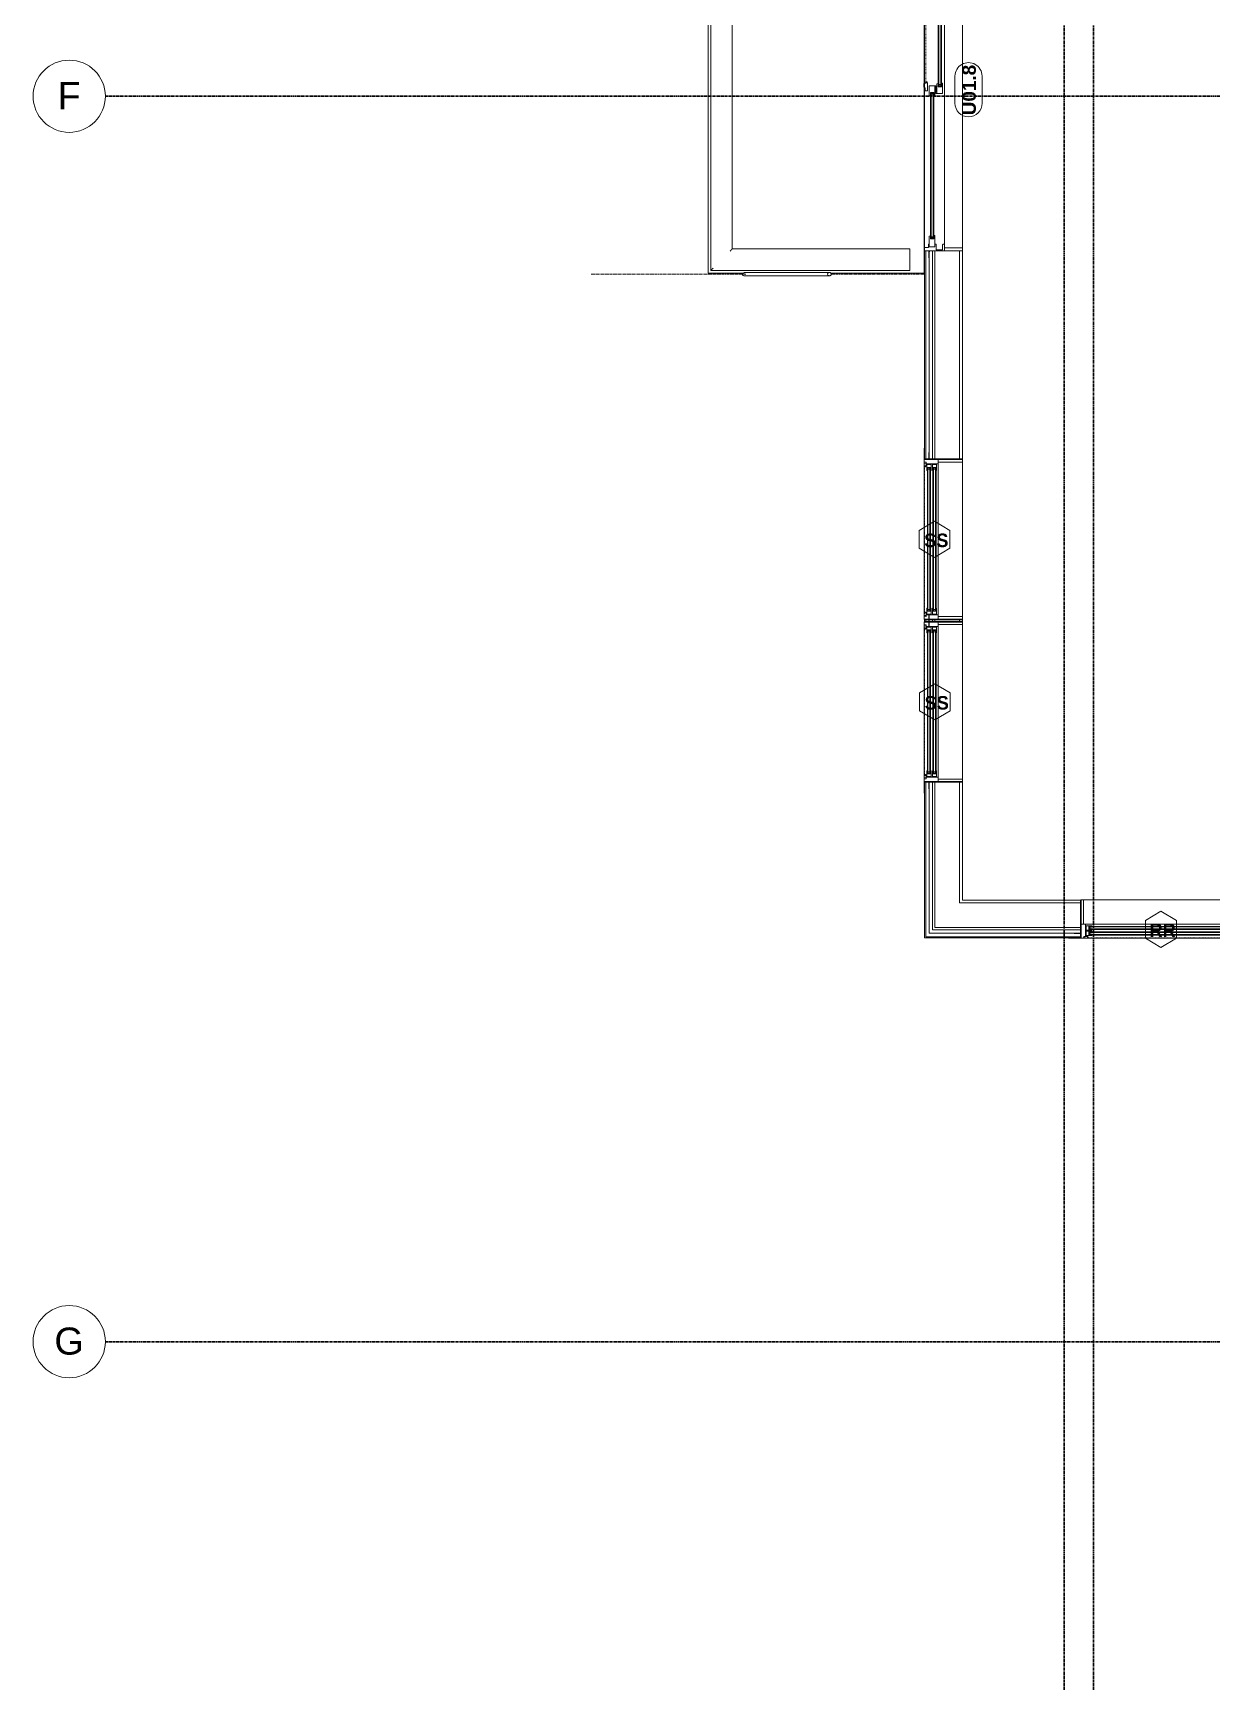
# Model space of a CAD drawing. Header units: inches. Extents: x -4058 to -1781, y 9814 to 12264.
# Drawn here: x -4057.8 to -3796.6, y 9814 to 10181.2 of the extents above; entities that cross this region are included whole.
import ezdxf

# ---------------------------------------------------------------- set-up
doc = ezdxf.new("R2010")
doc.units = ezdxf.units.IN
doc.header["$MEASUREMENT"] = 0
for name, pattern in [('Center 1_4_', [0.53125, 0.25, -0.09375, 0.09375, -0.09375]), ('Dash', [0.25, 0.125, -0.125]), ('Grid Line 1_2_', [0.875, 0.5, -0.125, 0.125, -0.125])]:
    doc.linetypes.add(name, pattern=pattern)
for name, color, linetype, lineweight in [('0-1', 7, 'Continuous', 5), ('0-2', 7, 'Continuous', 9), ('0-4', 165, 'Continuous', 5), ('A-DETL-CNTR-1', 7, 'Center 1_4_', 9), ('A-DETL-GENF-1', 7, 'Continuous', 9), ('A-DETL-GENF-2', 92, 'Continuous', 18), ('A-DETL-GENF-HDLN-1', 7, 'Dash', 9), ('A-DETL-GENF-HDLN-2', 1, 'Continuous', 18), ('A-DOOR', 31, 'Continuous', 18), ('A-DOOR-1', 7, 'Continuous', 9), ('A-DOOR-FRAM-1', 7, 'Continuous', 9), ('A-DOOR-IDEN', 31, 'Continuous', 9), ('A-FLOR-1', 7, 'Continuous', 9), ('A-FLOR-2', 192, 'Continuous', 9), ('A-FLOR-HRAL-1', 7, 'Continuous', 9), ('A-GLAZ', 151, 'Continuous', 18), ('A-GLAZ-1', 10, 'Continuous', 30), ('A-GLAZ-2', 7, 'Continuous', 9), ('A-GLAZ-IDEN', 152, 'Continuous', 9), ('A-WALL-1', 7, 'Continuous', 9), ('A-WALL-2', 250, 'Continuous', 18), ('S-BEAM-1', 7, 'Continuous', 9), ('S-GRID-1', 1, 'Grid Line 1_2_', 30), ('S-GRID-IDEN', 1, 'Continuous', 9), ('S-GRID-IDEN-1', 147, 'Continuous', 9)]:
    doc.layers.add(name, color=color, linetype=linetype, lineweight=lineweight)
doc.styles.add('Arial', font='arial.ttf', dxfattribs={"height": 6})
doc.styles.add('Arial_B', font='arialbd.ttf', dxfattribs={"height": 3})
doc.styles.add('Century Gothic_B', font='GOTHICB.TTF', dxfattribs={"height": 3})

# ---------------------------------------------------------------- blocks, each defined once
blk = doc.blocks.new('Door-Sliding-Marvin-2_Panel_Patio_Door-Essential - LR-MARVIN ESSENTIAL SLIDING - 6_-0_X6_-10_ - 2ND FLOOR 2-3440785-UNIT PLANS - 2ND FLOOR')
at = {"layer": 'A-DETL-GENF-1'}
for p, q in [((-32.87, 2.72), (-32.87, 2.27)), ((-32.61, 2.72), (-32.61, 2.27))]:
    blk.add_line(p, q, dxfattribs=at)
at = {"layer": 'A-DETL-GENF-2'}
for p, q in [((-35, 4.28), (-35.75, 4.28)), ((-35.75, 4.28), (-35.75, -0.19)), ((-35, 3.31), (-35, 4.28)), ((-37.25, 3.19), (-37.25, 3.23)), ((-35.75, 3.23), (-37.25, 3.23)), ((-35.91, 3.19), (-37.25, 3.19)), ((-35.91, 3.19), (-35.91, 3.08)), ((-35.75, 3.08), (-35.91, 3.08)), ((-35.5, 1.62), (-35.5, 0.25)), ((-35.5, 1.62), (-34.25, 1.62)), ((-35.5, 0.25), (-34.39, 0.25)), ((-34.25, 3.31), (-35, 3.31)), ((-34.81, 3.19), (-32.46, 3.19)), ((-34.81, 1.94), (-34.81, 3.19)), ((-32.41, 1.94), (-34.81, 1.94)), ((-34.39, 0.25), (-34.25, 0.1)), ((-34.25, 3.19), (-34.25, 3.31)), ((-34.25, 1.62), (-34.25, 1.94)), ((-34.25, -0.19), (-34.25, 0.1)), ((-32.38, 2.87), (-33.09, 2.87)), ((-33.09, 2.87), (-33.09, 2.12)), ((-33.09, 2.12), (-32.34, 2.12)), ((-32.98, 2.72), (-32.98, 2.87)), ((-32.98, 2.27), (-32.98, 2.12)), ((-32.46, 3.19), (-32.38, 2.87)), ((-32.34, 2), (-32.41, 1.94)), ((-32.34, 2.12), (-32.34, 2)), ((-35.75, -0.19), (-34.25, -0.19)), ((-35.06, -0.22), (-35.75, -0.22)), ((-35.75, -0.22), (-35.75, -4.19)), ((-35.06, -4.19), (-35.06, -0.22)), ((35.06, -0.22), (35.06, -4.19)), ((35.75, -0.22), (35.06, -0.22)), ((35.75, -4.19), (35.75, -0.22)), ((-35.75, -4.19), (-35.06, -4.19)), ((35.06, -4.19), (35.75, -4.19))]:
    blk.add_line(p, q, dxfattribs=at)
at = {"layer": 'A-DETL-GENF-HDLN-1'}
blk.add_line((1.75, 3.94), (33.01, 3.94), dxfattribs=at)
at = {"layer": 'A-DETL-GENF-HDLN-2'}
for p, q in [((-0.24, 4.05), (-0.24, 3.53)), ((0.34, 4.05), (-0.24, 4.05)), ((0.6, 4.36), (0.34, 4.05)), ((1.35, 4.36), (0.6, 4.36)), ((1.35, 4.05), (1.35, 4.36)), ((1.35, 4.05), (1.51, 4.05)), ((1.51, 3.69), (1.51, 4.05)), ((1.71, 3.69), (1.51, 3.69)), ((1.64, 3.83), (1.64, 3.94)), ((1.75, 3.94), (1.64, 3.94)), ((1.64, 3.83), (1.71, 3.83)), ((1.71, 3.83), (1.71, 3.69)), ((1.75, 3.65), (1.75, 3.94)), ((33.01, 3.94), (33.12, 3.94)), ((33.01, 3.65), (33.01, 3.94)), ((33.12, 3.83), (33.05, 3.83)), ((33.05, 3.83), (33.05, 3.69)), ((33.05, 3.69), (33.25, 3.69)), ((33.12, 3.83), (33.12, 3.94)), ((33.25, 3.69), (33.25, 4.05)), ((33.41, 4.05), (33.25, 4.05)), ((33.41, 4.05), (33.41, 4.36)), ((33.41, 4.36), (34.16, 4.36)), ((34.16, 4.36), (34.42, 4.05)), ((34.42, 4.05), (35, 4.05)), ((35, 4.28), (35.75, 4.28)), ((35, 3.31), (35, 4.28)), ((35.75, 4.28), (35.75, -0.19)), ((-32.87, 2.72), (-32.87, 2.27)), ((-32.61, 2.72), (-32.61, 2.27)), ((-0.66, 2.12), (-1.41, 2.12)), ((-1.41, 2.12), (-1.41, 2)), ((-1.41, 2), (-1.34, 1.94)), ((-1.29, 3.19), (-1.38, 2.87)), ((-1.38, 2.87), (-0.66, 2.87)), ((-1.34, 1.94), (0.87, 1.94)), ((0.87, 3.19), (-1.29, 3.19)), ((-1.14, 2.72), (-1.14, 2.27)), ((-0.88, 2.72), (-0.88, 2.27)), ((0.24, 1.82), (-0.88, 1.72)), ((-0.88, 0.25), (-0.88, 1.72)), ((-0.88, 1.5), (1.29, 1.5)), ((1.34, 0.25), (-0.88, 0.25)), ((-0.77, 2.72), (-0.77, 2.87)), ((-0.77, 2.27), (-0.77, 2.12)), ((-0.66, 2.87), (-0.66, 2.12)), ((-0.43, 1.68), (0.43, 1.76)), ((-0.43, 1.58), (-0.43, 1.68)), ((-0.24, 1.58), (-0.43, 1.58)), ((-0.24, 3.53), (1.51, 3.53)), ((-0.24, 1.62), (0.87, 1.72)), ((-0.24, 1.62), (-0.24, 1.7)), ((-0.24, 1.51), (-0.24, 1.58)), ((0.24, 1.93), (0.24, 1.86)), ((0.24, 1.86), (0.43, 1.86)), ((0.24, 1.82), (0.24, 1.74)), ((0.43, 1.86), (0.43, 1.76)), ((0.66, 1.19), (0.66, 0.44)), ((1.37, 1.19), (0.66, 1.19)), ((0.66, 0.44), (1.41, 0.44)), ((0.77, 1.04), (0.77, 1.19)), ((0.77, 0.58), (0.77, 0.44)), ((0.87, 1.72), (0.87, 3.19)), ((0.88, 1.04), (0.88, 0.58)), ((1.14, 1.04), (1.14, 0.58)), ((1.29, 1.5), (1.37, 1.19)), ((1.41, 0.31), (1.34, 0.25)), ((1.41, 0.44), (1.41, 0.31)), ((1.51, 3.65), (1.75, 3.65)), ((1.51, 3.53), (1.51, 3.65)), ((33.16, 0.44), (32.41, 0.44)), ((32.41, 0.44), (32.41, 0.31)), ((32.41, 0.31), (32.47, 0.25)), ((32.52, 1.5), (32.44, 1.19)), ((32.44, 1.19), (33.16, 1.19)), ((32.47, 0.25), (34.84, 0.25)), ((34.84, 1.5), (32.52, 1.5)), ((32.68, 1.04), (32.68, 0.58)), ((32.93, 1.04), (32.93, 0.58)), ((33.25, 3.65), (33.01, 3.65)), ((33.04, 1.04), (33.04, 1.19)), ((33.04, 0.58), (33.04, 0.44)), ((33.16, 1.19), (33.16, 0.44)), ((33.25, 3.53), (33.25, 3.65)), ((35, 3.53), (33.25, 3.53)), ((34.25, 3.19), (34.25, 3.31)), ((34.25, 3.31), (35, 3.31)), ((34.81, 3.19), (34.25, 3.19)), ((34.81, 1.94), (34.25, 1.94)), ((34.25, 1.62), (34.25, 1.94)), ((35.5, 1.62), (34.25, 1.62)), ((34.39, 0.25), (34.25, 0.1)), ((34.25, -0.19), (34.25, 0.1)), ((35.5, 0.25), (34.39, 0.25)), ((34.81, 1.94), (34.81, 3.19)), ((34.84, 0.25), (34.84, 1.5)), ((35.5, 1.62), (35.5, 0.25)), ((35.75, 3.23), (37.25, 3.23)), ((35.75, 3.08), (35.9, 3.08)), ((35.9, 3.19), (35.9, 3.08)), ((35.9, 3.19), (37.25, 3.19)), ((37.25, 3.19), (37.25, 3.23)), ((35.75, -0.19), (34.25, -0.19))]:
    blk.add_line(p, q, dxfattribs=at)
at = {"layer": 'A-DOOR'}
for p, q in [((-32.98, 2.87), (-0.77, 2.87)), ((-32.98, 2.72), (-0.77, 2.72)), ((-32.98, 2.27), (-0.77, 2.27)), ((-32.98, 2.12), (-0.77, 2.12)), ((0.77, 1.19), (33.04, 1.19)), ((0.77, 1.04), (33.04, 1.04)), ((0.77, 0.58), (33.04, 0.58)), ((0.77, 0.44), (33.04, 0.44))]:
    blk.add_line(p, q, dxfattribs=at)
at = {"layer": 'A-DOOR-1'}
for p, q in [((-35.75, 4.25), (-40.68, 4.25)), ((-40.68, 4.25), (-40.68, 4.19)), ((-35.75, 4.25), (35.75, 4.25)), ((-35.75, 4.19), (-35.75, 4.25)), ((-35.75, 4.19), (35.75, 4.19)), ((35.75, 4.25), (35.75, 4.19))]:
    blk.add_line(p, q, dxfattribs=at)
at = {"layer": 'A-DOOR-FRAM-1'}
for p, q in [((35.75, 4.28), (-35.75, 4.28)), ((-35.75, 4.28), (-35.75, -0.19)), ((35.75, -0.19), (35.75, 4.28)), ((-35.75, -0.19), (35.75, -0.19))]:
    blk.add_line(p, q, dxfattribs=at)
blk = doc.blocks.new('Window-Double_Hung-Marvin-Essential - 2-WIDE _TEMP ALL LOW_ ESDH3066-3454268-UNIT PLANS - 2ND FLOOR')
at = {"layer": 'A-DETL-GENF-HDLN-1'}
blk.add_line((16.1, 4.22), (-16.5, 4.22), dxfattribs=at)
at = {"layer": 'A-DETL-GENF-HDLN-2'}
for p, q in [((-17.75, 4.28), (-17.16, 4.28)), ((-17.75, 4.28), (-17.75, 1.19)), ((-17.08, 3.87), (-17.16, 4.28)), ((-17.08, 3.87), (-16.19, 3.87)), ((-16.85, 4.25), (-16.85, 3.87)), ((-16.3, 4.25), (-16.85, 4.25)), ((-16.38, 3.77), (-16.72, 3.77)), ((-16.72, 3.77), (-16.72, 1.19)), ((-15.34, 3.69), (-16.56, 3.69)), ((-16.56, 2.75), (-16.56, 3.69)), ((-16.38, 3.87), (-16.38, 3.77)), ((-16.3, 4.01), (-16.3, 4.25)), ((-16.18, 4.01), (-16.3, 4.01)), ((-16.19, 3.97), (-16.1, 3.97)), ((-16.19, 3.87), (-16.19, 3.97)), ((-16.18, 4.22), (-16.1, 4.22)), ((-16.18, 4.22), (-16.18, 4.01)), ((-16.1, 3.97), (-16.1, 4.22)), ((-15.34, 3.69), (-15.28, 3.63)), ((15.34, 3.69), (15.28, 3.63)), ((15.34, 3.69), (16.56, 3.69)), ((16.18, 4.22), (16.1, 4.22)), ((16.1, 3.97), (16.1, 4.22)), ((16.19, 3.97), (16.1, 3.97)), ((16.18, 4.22), (16.18, 4.01)), ((16.18, 4.01), (16.3, 4.01)), ((16.19, 3.87), (16.19, 3.97)), ((17.08, 3.87), (16.19, 3.87)), ((16.3, 4.01), (16.3, 4.25)), ((16.3, 4.25), (16.85, 4.25)), ((16.38, 3.87), (16.38, 3.77)), ((16.38, 3.77), (16.72, 3.77)), ((16.56, 2.75), (16.56, 3.69)), ((16.72, 3.77), (16.72, 1.19)), ((16.85, 4.25), (16.85, 3.87)), ((17.08, 3.87), (17.16, 4.28)), ((17.75, 4.28), (17.16, 4.28)), ((17.75, 4.28), (17.75, 1.19)), ((-19.25, 3.23), (-19.25, 3.19)), ((-17.75, 3.23), (-19.25, 3.23)), ((-19.25, 3.19), (-17.9, 3.19)), ((-17.9, 3.19), (-17.9, 3.08)), ((-17.9, 3.08), (-17.75, 3.08)), ((-16.72, 1.19), (-17.75, 1.19)), ((-17.13, 1.16), (-17.13, -4.19)), ((-16.56, 2.75), (-15.34, 2.75)), ((-15.34, 2.47), (-16.56, 2.47)), ((-16.56, 1.53), (-16.56, 2.47)), ((-16.56, 1.53), (-15.34, 1.53)), ((-15.94, 2.87), (-15.94, 3.59)), ((-15.94, 3.59), (-15.28, 3.59)), ((-15.28, 2.87), (-15.94, 2.87)), ((-15.94, 1.65), (-15.94, 2.37)), ((-15.94, 2.37), (-15.28, 2.37)), ((-15.28, 1.65), (-15.94, 1.65)), ((-15.84, 2.88), (-15.84, 3.57)), ((-15.84, 1.66), (-15.84, 2.35)), ((-15.54, 3.01), (-15.54, 3.45)), ((-15.54, 1.79), (-15.54, 2.23)), ((-15.34, 2.75), (-15.28, 2.81)), ((-15.34, 2.47), (-15.28, 2.41)), ((-15.34, 1.53), (-15.28, 1.59)), ((-15.28, 3.59), (-15.28, 3.63)), ((-15.28, 2.81), (-15.28, 2.87)), ((-15.28, 2.37), (-15.28, 2.41)), ((-15.28, 1.59), (-15.28, 1.65)), ((15.28, 3.59), (15.28, 3.63)), ((15.94, 3.59), (15.28, 3.59)), ((15.28, 2.81), (15.28, 2.87)), ((15.28, 2.87), (15.94, 2.87)), ((15.34, 2.75), (15.28, 2.81)), ((15.34, 2.47), (15.28, 2.41)), ((15.28, 2.37), (15.28, 2.41)), ((15.94, 2.37), (15.28, 2.37)), ((15.28, 1.59), (15.28, 1.65)), ((15.28, 1.65), (15.94, 1.65)), ((15.34, 1.53), (15.28, 1.59)), ((16.56, 2.75), (15.34, 2.75)), ((15.34, 2.47), (16.56, 2.47)), ((16.56, 1.53), (15.34, 1.53)), ((15.54, 3.01), (15.54, 3.45)), ((15.54, 1.79), (15.54, 2.23)), ((15.84, 2.88), (15.84, 3.57)), ((15.84, 1.66), (15.84, 2.35)), ((15.94, 2.87), (15.94, 3.59)), ((15.94, 1.65), (15.94, 2.37)), ((16.56, 1.53), (16.56, 2.47)), ((16.72, 1.19), (17.75, 1.19)), ((17.12, -4.19), (17.12, 1.16)), ((17.75, 3.23), (19.25, 3.23)), ((17.9, 3.08), (17.75, 3.08)), ((17.9, 3.19), (17.9, 3.08)), ((19.25, 3.19), (17.9, 3.19)), ((19.25, 3.23), (19.25, 3.19)), ((-17.13, -4.19), (-17.75, -4.19)), ((17.12, -4.19), (17.75, -4.19))]:
    blk.add_line(p, q, dxfattribs=at)
at = {"layer": 'A-GLAZ'}
for p, q in [((15.84, 3.57), (-15.84, 3.57)), ((15.84, 3.45), (-15.84, 3.45)), ((15.84, 3.01), (-15.84, 3.01)), ((15.84, 2.88), (-15.84, 2.88)), ((15.84, 2.35), (-15.84, 2.35)), ((15.84, 2.23), (-15.84, 2.23)), ((15.84, 1.79), (-15.84, 1.79)), ((15.84, 1.66), (-15.84, 1.66))]:
    blk.add_line(p, q, dxfattribs=at)
at = {"layer": 'A-GLAZ-1'}
for p, q in [((-17.75, 4.28), (-17.75, 1.19)), ((17.75, 1.19), (17.75, 4.28)), ((-17.75, 1.16), (-17.75, -4.19)), ((17.75, -4.19), (17.75, 1.16))]:
    blk.add_line(p, q, dxfattribs=at)
at = {"layer": 'A-GLAZ-2'}
for p, q in [((17.75, 4.28), (-17.75, 4.28)), ((20.21, 4.25), (17.75, 4.25)), ((17.75, 4.19), (20.21, 4.19)), ((20.21, 4.19), (20.21, 4.25)), ((-17.75, 1.19), (17.75, 1.19)), ((-17.75, -4.19), (17.75, -4.19))]:
    blk.add_line(p, q, dxfattribs=at)
blk = doc.blocks.new('Window-Double_Hung-Marvin-Essential - 2-WIDE _TEMP ALL LOW_ ESDH3066-3454271-UNIT PLANS - 2ND FLOOR')
at = {"layer": 'A-DETL-GENF-HDLN-1'}
blk.add_line((16.1, -4.22), (-16.5, -4.22), dxfattribs=at)
at = {"layer": 'A-DETL-GENF-HDLN-2'}
for p, q in [((-17.13, 4.19), (-17.75, 4.19)), ((-17.13, -1.16), (-17.13, 4.19)), ((17.12, 4.19), (17.75, 4.19)), ((17.12, 4.19), (17.12, -1.16)), ((-19.25, -3.23), (-19.25, -3.19)), ((-19.25, -3.19), (-17.9, -3.19)), ((-17.75, -3.23), (-19.25, -3.23)), ((-17.9, -3.19), (-17.9, -3.08)), ((-17.9, -3.08), (-17.75, -3.08)), ((-16.72, -1.19), (-17.75, -1.19)), ((-17.75, -4.28), (-17.75, -1.19)), ((-16.72, -3.77), (-16.72, -1.19)), ((-16.56, -1.53), (-15.34, -1.53)), ((-16.56, -1.53), (-16.56, -2.47)), ((-15.34, -2.47), (-16.56, -2.47)), ((-16.56, -2.75), (-15.34, -2.75)), ((-16.56, -2.75), (-16.56, -3.69)), ((-15.28, -1.65), (-15.94, -1.65)), ((-15.94, -1.65), (-15.94, -2.37)), ((-15.94, -2.37), (-15.28, -2.37)), ((-15.28, -2.87), (-15.94, -2.87)), ((-15.94, -2.87), (-15.94, -3.59)), ((-15.94, -3.59), (-15.28, -3.59)), ((-15.84, -1.66), (-15.84, -2.35)), ((-15.84, -2.88), (-15.84, -3.57)), ((-15.54, -1.79), (-15.54, -2.23)), ((-15.54, -3.01), (-15.54, -3.45)), ((-15.34, -1.53), (-15.28, -1.59)), ((-15.34, -2.47), (-15.28, -2.41)), ((-15.34, -2.75), (-15.28, -2.81)), ((-15.34, -3.69), (-15.28, -3.63)), ((-15.28, -1.59), (-15.28, -1.65)), ((-15.28, -2.37), (-15.28, -2.41)), ((-15.28, -2.81), (-15.28, -2.87)), ((-15.28, -3.59), (-15.28, -3.63)), ((15.34, -1.53), (15.28, -1.59)), ((15.28, -1.59), (15.28, -1.65)), ((15.28, -1.65), (15.94, -1.65)), ((15.28, -2.37), (15.28, -2.41)), ((15.94, -2.37), (15.28, -2.37)), ((15.34, -2.47), (15.28, -2.41)), ((15.34, -2.75), (15.28, -2.81)), ((15.28, -2.81), (15.28, -2.87)), ((15.28, -2.87), (15.94, -2.87)), ((15.28, -3.59), (15.28, -3.63)), ((15.94, -3.59), (15.28, -3.59)), ((15.34, -3.69), (15.28, -3.63)), ((16.56, -1.53), (15.34, -1.53)), ((15.34, -2.47), (16.56, -2.47)), ((16.56, -2.75), (15.34, -2.75)), ((15.54, -1.79), (15.54, -2.23)), ((15.54, -3.01), (15.54, -3.45)), ((15.84, -1.66), (15.84, -2.35)), ((15.84, -2.88), (15.84, -3.57)), ((15.94, -1.65), (15.94, -2.37)), ((15.94, -2.87), (15.94, -3.59)), ((16.56, -1.53), (16.56, -2.47)), ((16.56, -2.75), (16.56, -3.69)), ((16.72, -3.77), (16.72, -1.19)), ((16.72, -1.19), (17.75, -1.19)), ((17.75, -4.28), (17.75, -1.19)), ((17.9, -3.08), (17.75, -3.08)), ((17.75, -3.23), (19.25, -3.23)), ((17.9, -3.19), (17.9, -3.08)), ((19.25, -3.19), (17.9, -3.19)), ((19.25, -3.23), (19.25, -3.19)), ((-17.75, -4.28), (-17.16, -4.28)), ((-17.08, -3.87), (-17.16, -4.28)), ((-17.08, -3.87), (-16.19, -3.87)), ((-16.85, -4.25), (-16.85, -3.87)), ((-16.3, -4.25), (-16.85, -4.25)), ((-16.38, -3.77), (-16.72, -3.77)), ((-15.34, -3.69), (-16.56, -3.69)), ((-16.38, -3.87), (-16.38, -3.77)), ((-16.18, -4.01), (-16.3, -4.01)), ((-16.3, -4.01), (-16.3, -4.25)), ((-16.19, -3.87), (-16.19, -3.97)), ((-16.19, -3.97), (-16.1, -3.97)), ((-16.18, -4.22), (-16.18, -4.01)), ((-16.18, -4.22), (-16.1, -4.22)), ((-16.1, -3.97), (-16.1, -4.22)), ((15.34, -3.69), (16.56, -3.69)), ((16.19, -3.97), (16.1, -3.97)), ((16.1, -3.97), (16.1, -4.22)), ((16.18, -4.22), (16.1, -4.22)), ((16.18, -4.22), (16.18, -4.01)), ((16.18, -4.01), (16.3, -4.01)), ((17.08, -3.87), (16.19, -3.87)), ((16.19, -3.87), (16.19, -3.97)), ((16.3, -4.01), (16.3, -4.25)), ((16.3, -4.25), (16.85, -4.25)), ((16.38, -3.87), (16.38, -3.77)), ((16.38, -3.77), (16.72, -3.77)), ((16.85, -4.25), (16.85, -3.87)), ((17.08, -3.87), (17.16, -4.28)), ((17.75, -4.28), (17.16, -4.28))]:
    blk.add_line(p, q, dxfattribs=at)
at = {"layer": 'A-GLAZ'}
for p, q in [((15.84, -1.66), (-15.84, -1.66)), ((15.84, -1.79), (-15.84, -1.79)), ((15.84, -2.23), (-15.84, -2.23)), ((15.84, -2.35), (-15.84, -2.35)), ((15.84, -2.88), (-15.84, -2.88)), ((15.84, -3.01), (-15.84, -3.01)), ((15.84, -3.45), (-15.84, -3.45)), ((15.84, -3.57), (-15.84, -3.57))]:
    blk.add_line(p, q, dxfattribs=at)
at = {"layer": 'A-GLAZ-1'}
for p, q in [((-17.75, -1.16), (-17.75, 4.19)), ((17.75, 4.19), (17.75, -1.16)), ((-17.75, -4.28), (-17.75, -1.19)), ((17.75, -1.19), (17.75, -4.28))]:
    blk.add_line(p, q, dxfattribs=at)
at = {"layer": 'A-GLAZ-2'}
for p, q in [((-17.75, 4.19), (17.75, 4.19)), ((-17.75, -1.19), (17.75, -1.19)), ((17.75, -4.28), (-17.75, -4.28)), ((17.75, -4.19), (20.21, -4.19)), ((20.21, -4.25), (17.75, -4.25)), ((20.21, -4.19), (20.21, -4.25))]:
    blk.add_line(p, q, dxfattribs=at)
blk = doc.blocks.new('Window-Double_Hung-Marvin-Essential - 1-WIDE _TEMP LOWER_ ESDH3066-3454270-UNIT PLANS - 2ND FLOOR')
at = {"layer": 'A-DETL-GENF-HDLN-1'}
blk.add_line((16.1, 4.22), (-16.5, 4.22), dxfattribs=at)
at = {"layer": 'A-DETL-GENF-HDLN-2'}
for p, q in [((-17.75, 4.28), (-17.16, 4.28)), ((-17.75, 4.28), (-17.75, 1.19)), ((-17.08, 3.87), (-17.16, 4.28)), ((-17.08, 3.87), (-16.19, 3.87)), ((-16.85, 4.25), (-16.85, 3.87)), ((-16.3, 4.25), (-16.85, 4.25)), ((-16.38, 3.77), (-16.72, 3.77)), ((-16.72, 3.77), (-16.72, 1.19)), ((-15.34, 3.69), (-16.56, 3.69)), ((-16.56, 2.75), (-16.56, 3.69)), ((-16.38, 3.87), (-16.38, 3.77)), ((-16.3, 4.01), (-16.3, 4.25)), ((-16.18, 4.01), (-16.3, 4.01)), ((-16.19, 3.97), (-16.1, 3.97)), ((-16.19, 3.87), (-16.19, 3.97)), ((-16.18, 4.22), (-16.1, 4.22)), ((-16.18, 4.22), (-16.18, 4.01)), ((-16.1, 3.97), (-16.1, 4.22)), ((-15.34, 3.69), (-15.28, 3.63)), ((15.34, 3.69), (15.28, 3.63)), ((15.34, 3.69), (16.56, 3.69)), ((16.18, 4.22), (16.1, 4.22)), ((16.1, 3.97), (16.1, 4.22)), ((16.19, 3.97), (16.1, 3.97)), ((16.18, 4.22), (16.18, 4.01)), ((16.18, 4.01), (16.3, 4.01)), ((16.19, 3.87), (16.19, 3.97)), ((17.08, 3.87), (16.19, 3.87)), ((16.3, 4.01), (16.3, 4.25)), ((16.3, 4.25), (16.85, 4.25)), ((16.38, 3.87), (16.38, 3.77)), ((16.38, 3.77), (16.72, 3.77)), ((16.56, 2.75), (16.56, 3.69)), ((16.72, 3.77), (16.72, 1.19)), ((16.85, 4.25), (16.85, 3.87)), ((17.08, 3.87), (17.16, 4.28)), ((17.75, 4.28), (17.16, 4.28)), ((17.75, 4.28), (17.75, 1.19)), ((-19.25, 3.23), (-19.25, 3.19)), ((-17.75, 3.23), (-19.25, 3.23)), ((-19.25, 3.19), (-17.9, 3.19)), ((-17.9, 3.19), (-17.9, 3.08)), ((-17.9, 3.08), (-17.75, 3.08)), ((-16.72, 1.19), (-17.75, 1.19)), ((-17.13, 1.16), (-17.13, -4.19)), ((-16.56, 2.75), (-15.34, 2.75)), ((-15.34, 2.47), (-16.56, 2.47)), ((-16.56, 1.53), (-16.56, 2.47)), ((-16.56, 1.53), (-15.34, 1.53)), ((-15.94, 2.87), (-15.94, 3.59)), ((-15.94, 3.59), (-15.28, 3.59)), ((-15.28, 2.87), (-15.94, 2.87)), ((-15.94, 1.65), (-15.94, 2.37)), ((-15.94, 2.37), (-15.28, 2.37)), ((-15.28, 1.65), (-15.94, 1.65)), ((-15.84, 2.88), (-15.84, 3.57)), ((-15.84, 1.66), (-15.84, 2.35)), ((-15.54, 3.01), (-15.54, 3.45)), ((-15.54, 1.79), (-15.54, 2.23)), ((-15.34, 2.75), (-15.28, 2.81)), ((-15.34, 2.47), (-15.28, 2.41)), ((-15.34, 1.53), (-15.28, 1.59)), ((-15.28, 3.59), (-15.28, 3.63)), ((-15.28, 2.81), (-15.28, 2.87)), ((-15.28, 2.37), (-15.28, 2.41)), ((-15.28, 1.59), (-15.28, 1.65)), ((15.28, 3.59), (15.28, 3.63)), ((15.94, 3.59), (15.28, 3.59)), ((15.28, 2.81), (15.28, 2.87)), ((15.28, 2.87), (15.94, 2.87)), ((15.34, 2.75), (15.28, 2.81)), ((15.34, 2.47), (15.28, 2.41)), ((15.28, 2.37), (15.28, 2.41)), ((15.94, 2.37), (15.28, 2.37)), ((15.28, 1.59), (15.28, 1.65)), ((15.28, 1.65), (15.94, 1.65)), ((15.34, 1.53), (15.28, 1.59)), ((16.56, 2.75), (15.34, 2.75)), ((15.34, 2.47), (16.56, 2.47)), ((16.56, 1.53), (15.34, 1.53)), ((15.54, 3.01), (15.54, 3.45)), ((15.54, 1.79), (15.54, 2.23)), ((15.84, 2.88), (15.84, 3.57)), ((15.84, 1.66), (15.84, 2.35)), ((15.94, 2.87), (15.94, 3.59)), ((15.94, 1.65), (15.94, 2.37)), ((16.56, 1.53), (16.56, 2.47)), ((16.72, 1.19), (17.75, 1.19)), ((17.12, -4.19), (17.12, 1.16)), ((17.75, 3.23), (19.25, 3.23)), ((17.9, 3.08), (17.75, 3.08)), ((17.9, 3.19), (17.9, 3.08)), ((19.25, 3.19), (17.9, 3.19)), ((19.25, 3.23), (19.25, 3.19)), ((-17.13, -4.19), (-17.75, -4.19)), ((17.12, -4.19), (17.75, -4.19))]:
    blk.add_line(p, q, dxfattribs=at)
at = {"layer": 'A-GLAZ'}
for p, q in [((15.84, 3.57), (-15.84, 3.57)), ((15.84, 3.45), (-15.84, 3.45)), ((15.84, 3.01), (-15.84, 3.01)), ((15.84, 2.88), (-15.84, 2.88)), ((15.84, 2.35), (-15.84, 2.35)), ((15.84, 2.23), (-15.84, 2.23)), ((15.84, 1.79), (-15.84, 1.79)), ((15.84, 1.66), (-15.84, 1.66))]:
    blk.add_line(p, q, dxfattribs=at)
at = {"layer": 'A-GLAZ-1'}
for p, q in [((-17.75, 4.28), (-17.75, 1.19)), ((17.75, 1.19), (17.75, 4.28)), ((-17.75, 1.16), (-17.75, -4.19)), ((17.75, -4.19), (17.75, 1.16))]:
    blk.add_line(p, q, dxfattribs=at)
at = {"layer": 'A-GLAZ-2'}
for p, q in [((17.75, 4.28), (-17.75, 4.28)), ((20.46, 4.25), (17.75, 4.25)), ((17.75, 4.19), (20.46, 4.19)), ((20.46, 4.19), (20.46, 4.25)), ((-17.75, 1.19), (17.75, 1.19)), ((-17.75, -4.19), (17.75, -4.19))]:
    blk.add_line(p, q, dxfattribs=at)
blk = doc.blocks.new('Railing - Baluster_01-2700443-UNIT PLANS - 2ND FLOOR')
at = {"layer": 'A-FLOR-HRAL-1'}
for p, q in [((-0.59, 1.18), (0.59, 1.18)), ((-0.59, 0.59), (-0.59, 1.18)), ((0.59, 1.18), (0.59, 0.59))]:
    blk.add_line(p, q, dxfattribs=at)
blk = doc.blocks.new('Railing - Railing-3415181-UNIT PLANS - 2ND FLOOR')
at = {"layer": 'A-FLOR-HRAL-1'}
for p, q in [((-3863.47, 10242.16), (-3907.59, 10242.16)), ((-3907.59, 10242.16), (-3907.59, 10128.61)), ((-3863.47, 10242.16), (-3863.47, 10241.69)), ((-3863.47, 10241.69), (-3863.47, 10237.91)), ((-3902.86, 10237.44), (-3863.47, 10237.44)), ((-3902.86, 10133.34), (-3902.86, 10237.44)), ((-3863.47, 10237.91), (-3863.47, 10237.44)), ((-3863.47, 10133.34), (-3902.86, 10133.34)), ((-3863.47, 10133.34), (-3863.47, 10132.87)), ((-3863.47, 10132.87), (-3863.47, 10129.09)), ((-3907.59, 10128.61), (-3863.47, 10128.61)), ((-3863.47, 10129.09), (-3863.47, 10128.61))]:
    blk.add_line(p, q, dxfattribs=at)
for points, knots in [([(-3907.59, 10242.16), (-3907.59, 10242.16), (-3907.58, 10242.16), (-3907.55, 10242.13), (-3907.52, 10242.1), (-3907.5, 10242.07), (-3907.47, 10242.05), (-3907.44, 10242.02), (-3907.4, 10241.98), (-3907.36, 10241.94), (-3907.32, 10241.9), (-3907.28, 10241.86), (-3907.22, 10241.79), (-3907.16, 10241.73), (-3907.11, 10241.69)], [0, 0, 0, 0, 0.166667, 0.25, 0.333333, 0.416667, 0.458333, 0.5, 0.583333, 0.666667, 0.708333, 0.75, 0.833333, 1, 1, 1, 1]), ([(-3903.33, 10237.91), (-3903.29, 10237.87), (-3903.23, 10237.81), (-3903.15, 10237.73), (-3903.11, 10237.68), (-3903.07, 10237.65), (-3903.04, 10237.62), (-3903.01, 10237.58), (-3902.98, 10237.56), (-3902.95, 10237.53), (-3902.92, 10237.5), (-3902.9, 10237.47), (-3902.87, 10237.45), (-3902.86, 10237.44), (-3902.86, 10237.44)], [0, 0, 0, 0, 0.166667, 0.25, 0.333333, 0.375, 0.416667, 0.5, 0.541667, 0.583333, 0.666667, 0.75, 0.833333, 1, 1, 1, 1]), ([(-3903.33, 10132.87), (-3903.29, 10132.91), (-3903.23, 10132.97), (-3903.15, 10133.05), (-3903.11, 10133.09), (-3903.07, 10133.13), (-3903.04, 10133.16), (-3903.01, 10133.19), (-3902.98, 10133.22), (-3902.95, 10133.25), (-3902.92, 10133.28), (-3902.9, 10133.3), (-3902.87, 10133.33), (-3902.86, 10133.34), (-3902.86, 10133.34)], [0, 0, 0, 0, 0.166667, 0.25, 0.333333, 0.375, 0.416667, 0.5, 0.541667, 0.583333, 0.666667, 0.75, 0.833333, 1, 1, 1, 1]), ([(-3907.59, 10128.61), (-3907.59, 10128.61), (-3907.58, 10128.62), (-3907.55, 10128.65), (-3907.52, 10128.68), (-3907.5, 10128.71), (-3907.47, 10128.73), (-3907.44, 10128.76), (-3907.4, 10128.8), (-3907.36, 10128.84), (-3907.32, 10128.88), (-3907.29, 10128.92), (-3907.22, 10128.98), (-3907.15, 10129.04), (-3907.11, 10129.09)], [0, 0, 0, 0, 0.166667, 0.25, 0.333333, 0.416667, 0.458333, 0.5, 0.583333, 0.666667, 0.708333, 0.75, 0.833333, 1, 1, 1, 1])]:
    blk.add_open_spline(points, degree=3, knots=knots, dxfattribs=at)
at = {"rotation": 269.9999999999996}
blk.add_blockref('Railing - Baluster_01-2700443-UNIT PLANS - 2ND FLOOR', (-3864.06, 10239.8), dxfattribs=at)
blk = doc.blocks.new('Walls 78 - Walls 1-3288048-UNIT PLANS - 2ND FLOOR')
at = {"layer": 'S-BEAM-1'}
for p, q in [((-3881.32, 10128.16), (-3900.27, 10128.16)), ((-3900.27, 10127.41), (-3881.32, 10127.41))]:
    blk.add_line(p, q, dxfattribs=at)
at = {"layer": 'S-BEAM-1', "flags": 128}
for points in [[(-3881.32, 10128.16), (-3881.42, 10128.15), (-3881.51, 10128.12), (-3881.59, 10128.07), (-3881.65, 10128), (-3881.7, 10127.92), (-3881.72, 10127.83), (-3881.72, 10127.74), (-3881.7, 10127.65), (-3881.65, 10127.57), (-3881.59, 10127.5), (-3881.51, 10127.45), (-3881.42, 10127.42), (-3881.32, 10127.41)], [(-3881.32, 10127.41), (-3881.23, 10127.42), (-3881.14, 10127.45), (-3881.06, 10127.5), (-3880.99, 10127.57), (-3880.95, 10127.65), (-3880.93, 10127.74), (-3880.93, 10127.83), (-3880.95, 10127.92), (-3880.99, 10128), (-3881.06, 10128.07), (-3881.14, 10128.12), (-3881.23, 10128.15), (-3881.32, 10128.16)]]:
    blk.add_lwpolyline(points, dxfattribs=at)
at = {"layer": 'S-BEAM-1'}
blk.add_ellipse((-3900.27, 10127.79), major_axis=(0, 0.375), ratio=0.93544, start_param=1.047198, end_param=3.141593, dxfattribs=at)
blk = doc.blocks.new('CTR - 1st Phase - Shell_rvt-1-UNIT PLANS - 2ND FLOOR')
at = {"layer": 'A-DETL-CNTR-1'}
for p, q in [((-3899.86, 10127.79), (-3934.11, 10127.79)), ((-3860.22, 10127.79), (-3880.93, 10127.79))]:
    blk.add_line(p, q, dxfattribs=at)
at = {"layer": 'A-FLOR-1'}
for p, q in [((-3908.22, 10242.8), (-3908.22, 10127.98)), ((-3908.22, 10127.98), (-3900.19, 10127.98)), ((-3880.98, 10127.98), (-3860.29, 10127.98))]:
    blk.add_line(p, q, dxfattribs=at)
at = {"layer": 'A-WALL-1'}
for p, q in [((-3860.22, 10132.9), (-3860.22, 10089.2)), ((-3855.82, 10132.9), (-3855.85, 10132.9)), ((-3851.85, 10086.74), (-3851.85, 10132.9)), ((-3857.22, 10086.74), (-3857.19, 10086.74)), ((-3860.22, 10051.24), (-3860.22, 10050.74)), ((-3857.19, 10051.24), (-3857.22, 10051.24)), ((-3857.22, 10050.74), (-3857.19, 10050.74)), ((-3851.85, 10050.74), (-3851.85, 10051.24)), ((-3860.22, 10012.78), (-3860.22, 9980.69)), ((-3857.19, 10015.24), (-3857.22, 10015.24)), ((-3851.85, 9989.06), (-3851.85, 10015.24)), ((-3825.61, 9989.06), (-3851.85, 9989.06)), ((-3825.61, 9983.69), (-3825.61, 9983.72)), ((-3860.22, 9980.69), (-3859.97, 9980.69)), ((-3859.97, 9980.69), (-3851.85, 9980.69)), ((-3851.85, 9980.69), (-3828.32, 9980.69))]:
    blk.add_line(p, q, dxfattribs=at)
at = {"layer": 'A-WALL-2'}
for p, q in [((-3859.97, 10132.9), (-3859.97, 10086.74)), ((-3859.22, 10132.9), (-3859.22, 10086.74)), ((-3858.47, 10132.9), (-3858.47, 10086.74)), ((-3857.97, 10132.9), (-3857.97, 10086.74)), ((-3852.47, 10132.9), (-3852.47, 10086.74)), ((-3859.97, 10051.24), (-3859.97, 10050.74)), ((-3859.22, 10051.24), (-3859.22, 10050.74)), ((-3858.47, 10051.24), (-3858.47, 10050.74)), ((-3857.97, 10051.24), (-3857.97, 10050.74)), ((-3852.47, 10051.24), (-3852.47, 10050.74)), ((-3859.97, 10015.24), (-3859.97, 9980.94)), ((-3859.22, 10015.24), (-3859.22, 9981.69)), ((-3858.47, 10015.24), (-3858.47, 9982.44)), ((-3857.97, 10015.24), (-3857.97, 9982.94)), ((-3852.47, 10015.24), (-3852.47, 9988.44)), ((-3851.85, 9988.44), (-3852.47, 9988.44)), ((-3825.61, 9988.44), (-3851.85, 9988.44)), ((-3852.47, 9982.94), (-3857.97, 9982.94)), ((-3851.85, 9982.94), (-3852.47, 9982.94)), ((-3825.61, 9982.94), (-3851.85, 9982.94)), ((-3859.22, 9980.94), (-3859.97, 9980.94)), ((-3858.47, 9981.69), (-3859.22, 9981.69)), ((-3851.85, 9980.94), (-3859.22, 9980.94)), ((-3857.97, 9982.44), (-3858.47, 9982.44)), ((-3851.85, 9981.69), (-3858.47, 9981.69)), ((-3851.85, 9982.44), (-3857.97, 9982.44)), ((-3825.61, 9982.44), (-3851.85, 9982.44)), ((-3825.61, 9981.69), (-3851.85, 9981.69)), ((-3825.61, 9980.94), (-3851.85, 9980.94))]:
    blk.add_line(p, q, dxfattribs=at)
at = {"layer": '0-2'}
for name in ['Railing - Railing-3415181-UNIT PLANS - 2ND FLOOR', 'Walls 78 - Walls 1-3288048-UNIT PLANS - 2ND FLOOR']:
    blk.add_blockref(name, (0, 0), dxfattribs=at)
for name, p, rotation in [('Door-Sliding-Marvin-2_Panel_Patio_Door-Essential - LR-MARVIN ESSENTIAL SLIDING - 6_-0_X6_-10_ - 2ND FLOOR 2-3440785-UNIT PLANS - 2ND FLOOR', (-3856.04, 10168.65), 89.99999999999991), ('Window-Double_Hung-Marvin-Essential - 2-WIDE _TEMP ALL LOW_ ESDH3066-3454268-UNIT PLANS - 2ND FLOOR', (-3856.04, 10068.99), 89.99999999999991), ('Window-Double_Hung-Marvin-Essential - 2-WIDE _TEMP ALL LOW_ ESDH3066-3454271-UNIT PLANS - 2ND FLOOR', (-3856.04, 10032.99), 269.9999999999999), ('Window-Double_Hung-Marvin-Essential - 1-WIDE _TEMP LOWER_ ESDH3066-3454270-UNIT PLANS - 2ND FLOOR', (-3807.86, 9984.88), 180)]:
    blk.add_blockref(name, p, dxfattribs=dict(at, rotation=rotation))
blk = doc.blocks.new('Grid - Grid Head - Circle-1738874-UNIT PLANS - 2ND FLOOR')
at = {"layer": 'S-GRID-IDEN-1'}
for start, end in [(360, 180), (180, 360)]:
    blk.add_arc((0, 0), 0.25, start, end, dxfattribs=at)
blk = doc.blocks.new('CTR - 1st Phase - Structure_rvt-1-UNIT PLANS - 2ND FLOOR')
at = {"layer": 'S-GRID-1'}
for p, q in [((-3829.32, 9814.03), (-3829.32, 12247.5)), ((-3822.82, 9814.03), (-3822.82, 12247.5)), ((-1781.27, 10167.19), (-4041.78, 10167.19)), ((-1781.27, 9891.19), (-4041.78, 9891.19))]:
    blk.add_line(p, q, dxfattribs=at)
at = {"layer": '0-4', "xscale": 31.99999999999999, "yscale": 31.99999999999999, "zscale": 31.99999999999999, "rotation": 89.99999999999987}
for p in [(-4049.78, 10167.19), (-4049.78, 9891.19)]:
    blk.add_blockref('Grid - Grid Head - Circle-1738874-UNIT PLANS - 2ND FLOOR', p, dxfattribs=at)
at = {"layer": 'S-GRID-IDEN', "char_height": 6, "attachment_point": 1, "style": 'Arial'}
for s, insert, width in [('F', (-4052.37, 10170.32), 6.262), ('G', (-4053.08, 9894.32), 7.979)]:
    blk.add_mtext(s, dxfattribs=dict(at, insert=insert, width=width))
blk = doc.blocks.new('Door Tag - Type Mark-2601225-UNIT PLANS - 2ND FLOOR')
at = {"layer": 'A-DOOR-IDEN'}
for p, q in [((0.09375, 0.09375), (-0.09375, 0.09375)), ((-0.09375, -0.09375), (0.09375, -0.09375))]:
    blk.add_line(p, q, dxfattribs=at)
for centre, start, end in [((-0.09375, 0), 90, 270), ((0.09375, 0), 270, 90)]:
    blk.add_arc(centre, 0.09375, start, end, dxfattribs=at)
blk = doc.blocks.new('Window Tag - ONE-4156801-UNIT PLANS - 2ND FLOOR')
at = {"layer": 'A-GLAZ-IDEN'}
for p, q in [((0, 0.125), (-0.107, 0.062)), ((0.107, 0.062), (0, 0.125)), ((-0.107, 0.062), (-0.107, -0.062)), ((0.107, -0.062), (0.107, 0.062)), ((-0.107, -0.062), (0, -0.125)), ((0, -0.125), (0.107, -0.062))]:
    blk.add_line(p, q, dxfattribs=at)

msp = doc.modelspace()

# ---------------------------------------------------------------- linework, layer by layer
at = {"layer": 'A-FLOR-2'}
msp.add_line((-3851.85, 10203.71), (-3851.85, 10133.59), dxfattribs=at)

# ---------------------------------------------------------------- block references
at = {"layer": '0-1'}
for name in ['CTR - 1st Phase - Structure_rvt-1-UNIT PLANS - 2ND FLOOR', 'CTR - 1st Phase - Shell_rvt-1-UNIT PLANS - 2ND FLOOR']:
    msp.add_blockref(name, (0, 0), dxfattribs=at)
at = {"layer": 'A-DOOR-IDEN', "xscale": 31.99999999999999, "yscale": 31.99999999999999, "zscale": 31.99999999999999, "rotation": 89.99999999999955}
msp.add_blockref('Door Tag - Type Mark-2601225-UNIT PLANS - 2ND FLOOR', (-3850.49, 10168.65), dxfattribs=at)
at = {"layer": 'A-GLAZ-IDEN', "xscale": 31.99999999999999, "yscale": 31.99999999999999, "zscale": 31.99999999999999}
for p in [(-3858.04, 10068.99), (-3857.95, 10032.99), (-3807.86, 9982.56)]:
    msp.add_blockref('Window Tag - ONE-4156801-UNIT PLANS - 2ND FLOOR', p, dxfattribs=at)

# ---------------------------------------------------------------- texts
at = {"layer": 'A-DOOR-IDEN', "insert": (-3851.87, 10162.97), "char_height": 3, "width": 13.635, "attachment_point": 1, "rotation": 90, "style": 'Arial_B'}
msp.add_mtext('U01.8', dxfattribs=at)
at = {"layer": 'A-GLAZ-IDEN', "char_height": 3, "attachment_point": 1, "style": 'Century Gothic_B'}
for s, insert, width in [('SS', (-3860.3, 10070.27), 5.454), ('SS', (-3860.21, 10034.27), 5.454), ('RR', (-3810.37, 9983.85), 6.06)]:
    msp.add_mtext(s, dxfattribs=dict(at, insert=insert, width=width))

doc.saveas('drawing.dxf')
